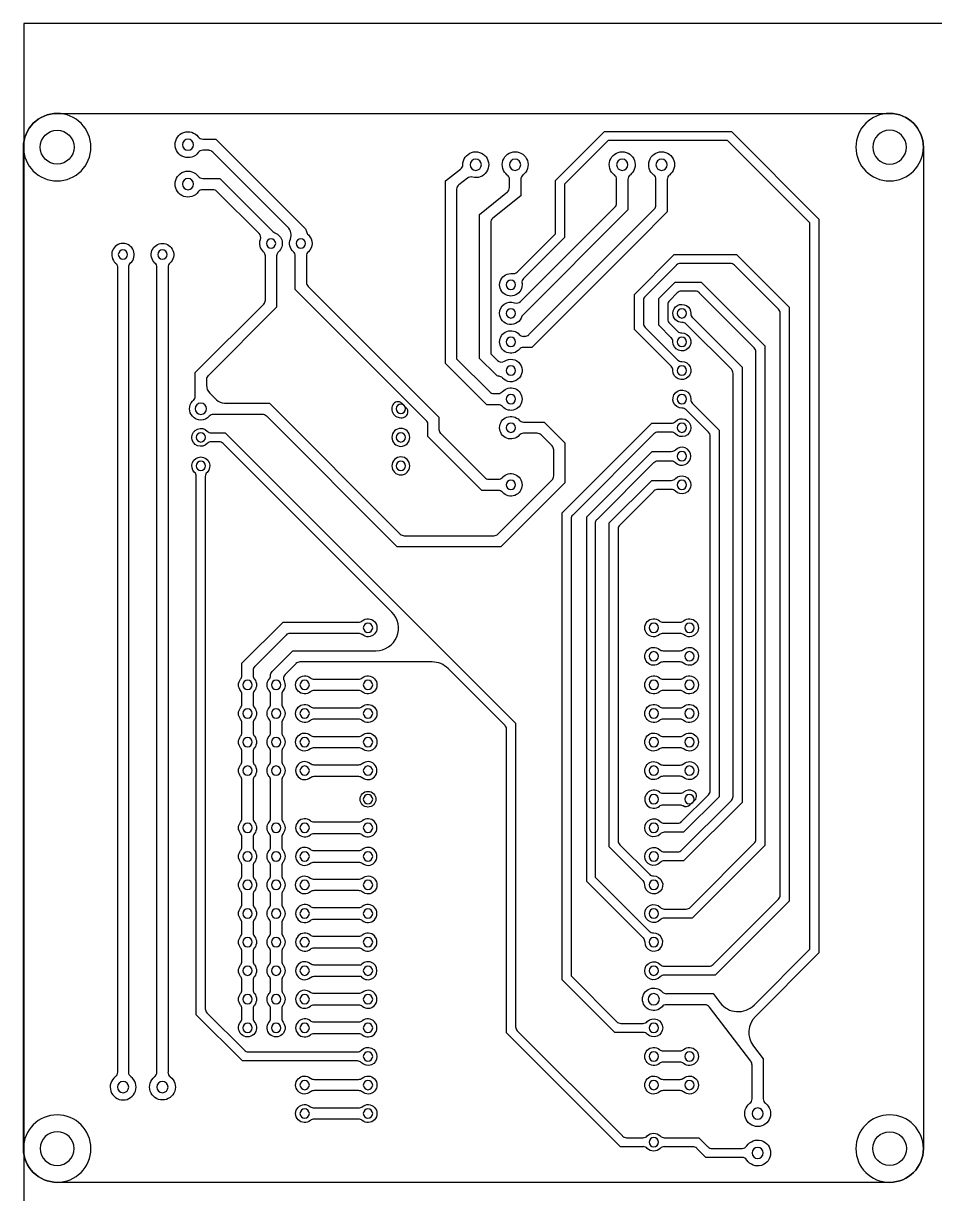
# Model space of a CAD drawing. Extents: x 0 to 200, y 0 to 200.
# Drawn here: x 0 to 81, y 96 to 200 of the extents above; entities that cross this region are included whole.
import ezdxf

# ---------------------------------------------------------------- set-up
doc = ezdxf.new("R2010")
doc.units = 0
doc.layers.add('MOSFET', color=7, linetype='CONTINUOUS')
doc.layers.add('MOSFET$TRACES', color=7, linetype='CONTINUOUS')

msp = doc.modelspace()

# ---------------------------------------------------------------- linework, layer by layer
at = {"layer": 'MOSFET'}
for p, q in [((200, 200), (0, 200)), ((0, 200), (0, 0)), ((2.96, 192), (76.96, 192)), ((-0.04, 100), (-0.04, 189)), ((79.96, 189), (79.96, 100)), ((15.9, 186.22, -1.5), (17.43, 186.22, -1.5)), ((17.43, 186.22, -1.5), (22.13, 181.51, -1.5)), ((16.8, 185.22, -1.5), (15.9, 185.22, -1.5)), ((20.91, 181.32, -1.5), (17.16, 185.07, -1.5)), ((21.47, 175.41, -1.5), (21.47, 179.33, -1.5)), ((22.47, 179.33, -1.5), (22.47, 174.79, -1.5)), ((15.23, 168.96, -1.5), (21.32, 175.05, -1.5)), ((22.47, 174.79, -1.5), (16.37, 168.69, -1.5)), ((15.23, 166.87, -1.5), (15.23, 168.96, -1.5)), ((16.23, 168.34, -1.5), (16.23, 167.85, -1.5)), ((14.98, 166.42, -1.5), (15.06, 166.5, -1.5)), ((16.52, 167.14, -1.5), (17.12, 166.55, -1.5)), ((17.83, 166.25, -1.5), (21.82, 166.25, -1.5)), ((21.82, 166.25, -1.5), (33.46, 154.62, -1.5)), ((21.2, 165.25, -1.5), (16.85, 165.25, -1.5)), ((33.19, 153.47, -1.5), (21.56, 165.11, -1.5)), ((44.41, 164.57, -1.5), (46.25, 164.57, -1.5)), ((46.25, 164.57, -1.5), (48.1, 162.72, -1.5)), ((45.63, 163.57, -1.5), (44.41, 163.57, -1.5)), ((46.95, 162.46, -1.5), (45.98, 163.42, -1.5)), ((48.1, 162.72, -1.5), (48.1, 159.16, -1.5)), ((47.1, 159.78, -1.5), (47.1, 162.1, -1.5)), ((42.14, 154.62, -1.5), (46.95, 159.43, -1.5)), ((48.1, 159.16, -1.5), (42.41, 153.47, -1.5)), ((33.81, 154.47, -1.5), (41.79, 154.47, -1.5)), ((42.41, 153.47, -1.5), (33.19, 153.47, -1.5)), ((76.96, 97), (2.96, 97))]:
    msp.add_line(p, q, dxfattribs=at)
at = {"layer": 'MOSFET', "extrusion": (0, 0, -1)}
for centre in [(-2.96, 189), (-76.96, 189), (-2.96, 100), (-76.96, 100)]:
    msp.add_circle(centre, 3, dxfattribs=at)
for centre, radius, start, end in [((-2.96, 189), 3, 0, 90), ((-76.96, 189), 3, 90, 180), ((-14.59, 185.72, 1.5), 1.15, 217.3052, 142.6948), ((-21.97, 180.45, 1.5), 1, 110.2891, 228.2429), ((-21.97, 180.45, 1.5), 1, 311.7571, 19.943), ((-15.73, 165.75, 1.5), 1, 318.1897, 41.8103), ((-15.73, 165.75, 1.5), 1, 221.8103, 318.1897), ((-43.29, 164.07, 1.5), 1, 221.8103, 138.1897), ((-2.96, 100), 3, 270, 360), ((-76.96, 100), 3, 180, 270)]:
    msp.add_arc(centre, radius, start, end, dxfattribs=at)
at = {"layer": 'MOSFET'}
for centre, radius, start, end in [((15.9, 186.72, -1.5), 0.5, 217.3052, 270), ((15.9, 184.72, -1.5), 0.5, 90, 142.6948), ((16.8, 184.72, -1.5), 0.5, 45, 90), ((20.56, 180.97, -1.5), 0.5, 340.057, 45), ((22.49, 181.86, -1.5), 0.5, 225, 249.7109), ((20.97, 179.33, -1.5), 0.5, 0, 48.2429), ((22.97, 179.33, -1.5), 0.5, 131.7571, 180), ((21, 175.39, -1.5), 0.469, 313.4209, 1.5791), ((16.71, 168.35, -1.5), 0.484, 134.197, 180.803), ((17.23, 167.85, -1.5), 1, 180, 225), ((14.73, 166.87, -1.5), 0.5, 311.8103, 0), ((17.83, 167.25, -1.5), 1, 225, 270), ((16.85, 164.75, -1.5), 0.5, 90, 138.1897), ((21.2, 164.75, -1.5), 0.5, 45, 90), ((44.41, 165.07, -1.5), 0.5, 221.8103, 270), ((44.41, 163.07, -1.5), 0.5, 90, 138.1897), ((45.63, 163.07, -1.5), 0.5, 45, 90), ((46.6, 162.1, -1.5), 0.5, 360, 45), ((46.6, 159.78, -1.5), 0.5, 315, 360), ((33.81, 154.97, -1.5), 0.5, 225, 270), ((41.79, 154.97, -1.5), 0.5, 270, 315)]:
    msp.add_arc(centre, radius, start, end, dxfattribs=at)
at = {"layer": 'MOSFET$TRACES'}
for p, q in [((47.25, 186.04, -1.5), (51.6, 190.39, -1.5)), ((51.6, 190.39, -1.5), (62.89, 190.39, -1.5)), ((62.89, 190.39, -1.5), (70.68, 182.6, -1.5)), ((15.9, 189.72, -1.5), (17.06, 189.72, -1.5)), ((17.06, 189.72, -1.5), (24.98, 181.8, -1.5)), ((51.93, 189.59, -1.5), (48.05, 185.71, -1.5)), ((62.56, 189.59, -1.5), (51.93, 189.59, -1.5)), ((69.88, 182.27, -1.5), (62.56, 189.59, -1.5)), ((16.44, 188.72, -1.5), (15.9, 188.72, -1.5)), ((23.47, 181.9, -1.5), (16.79, 188.57, -1.5)), ((37.47, 186.01, -1.5), (38.82, 187.04, -1.5)), ((39.43, 186.24, -1.5), (38.67, 185.66, -1.5)), ((37.47, 182.59, -1.5), (37.47, 186.01, -1.5)), ((38.47, 185.26, -1.5), (38.47, 182.59, -1.5)), ((43.17, 185.4, -1.5), (43.17, 186.13, -1.5)), ((44.17, 186.13, -1.5), (44.17, 184.69, -1.5)), ((47.25, 181.3, -1.5), (47.25, 186.04, -1.5)), ((48.05, 185.71, -1.5), (48.05, 180.97, -1.5)), ((52.69, 184.04, -1.5), (52.69, 186.13, -1.5)), ((53.69, 186.13, -1.5), (53.69, 183.42, -1.5)), ((56.19, 183.86, -1.5), (56.19, 186.13, -1.5)), ((57.19, 186.13, -1.5), (57.19, 183.24, -1.5)), ((40.5, 183.01, -1.5), (42.98, 185.02, -1.5)), ((44.17, 184.69, -1.5), (41.69, 182.68, -1.5)), ((44.15, 175.29, -1.5), (52.55, 183.69, -1.5)), ((53.69, 183.42, -1.5), (44.26, 173.98, -1.5)), ((53.9, 181.36, -1.5), (56.05, 183.51, -1.5)), ((57.19, 183.24, -1.5), (54.61, 180.65, -1.5)), ((37.47, 169.78, -1.5), (37.47, 182.59, -1.5)), ((38.47, 182.59, -1.5), (38.47, 170.2, -1.5)), ((40.5, 170.23, -1.5), (40.5, 183.01, -1.5)), ((41.5, 182.29, -1.5), (41.5, 170.64, -1.5)), ((69.88, 117.73, -1.5), (69.88, 182.27, -1.5)), ((70.68, 182.6, -1.5), (70.68, 117.4, -1.5)), ((43.85, 177.9, -1.5), (47.25, 181.3, -1.5)), ((48.05, 180.97, -1.5), (44.42, 177.34, -1.5)), ((44.88, 172.34, -1.5), (53.9, 181.36, -1.5)), ((54.61, 180.65, -1.5), (45.15, 171.19, -1.5)), ((24.12, 176.36, -1.5), (24.12, 179.34, -1.5)), ((25.12, 179.34, -1.5), (25.12, 176.98, -1.5)), ((54.28, 175.92, -1.5), (57.81, 179.46, -1.5)), ((57.81, 179.46, -1.5), (63.35, 179.46, -1.5)), ((63.35, 179.46, -1.5), (68.03, 174.78, -1.5)), ((8.32, 178.33, -1.5), (8.32, 106.79, -1.5)), ((9.32, 106.79, -1.5), (9.32, 178.34, -1.5)), ((11.82, 112, -1.5), (11.82, 178.33, -1.5)), ((12.82, 178.33, -1.5), (12.82, 112, -1.5)), ((58, 178.51, -1.5), (55.22, 175.73, -1.5)), ((62.81, 178.66, -1.5), (58.35, 178.66, -1.5)), ((67.08, 174.59, -1.5), (63.17, 178.51, -1.5)), ((56.44, 175.54, -1.5), (57.89, 177, -1.5)), ((57.89, 177, -1.5), (60.22, 177, -1.5)), ((60.22, 177, -1.5), (65.87, 171.35, -1.5)), ((35.75, 164.72, -1.5), (24.12, 176.36, -1.5)), ((25.26, 176.62, -1.5), (36.9, 164.99, -1.5)), ((54.28, 172.79, -1.5), (54.28, 175.92, -1.5)), ((58.08, 176.05, -1.5), (57.38, 175.35, -1.5)), ((59.69, 176.2, -1.5), (58.43, 176.2, -1.5)), ((64.93, 171.16, -1.5), (60.04, 176.05, -1.5)), ((55.08, 175.38, -1.5), (55.08, 173.33, -1.5)), ((56.44, 173.18, -1.5), (56.44, 175.54, -1.5)), ((57.24, 175, -1.5), (57.24, 173.71, -1.5)), ((68.03, 174.78, -1.5), (68.03, 121.99, -1.5)), ((59.43, 173.85, -1.5), (63.84, 169.44, -1.5)), ((67.23, 122.53, -1.5), (67.23, 174.24, -1.5)), ((57.54, 169.53, -1.5), (54.28, 172.79, -1.5)), ((55.22, 172.98, -1.5), (58.11, 170.1, -1.5)), ((57.54, 172.07, -1.5), (56.44, 173.18, -1.5)), ((57.38, 173.36, -1.5), (58.11, 172.64, -1.5)), ((62.89, 169.26, -1.5), (58.87, 173.28, -1.5)), ((44.41, 172.19, -1.5), (44.52, 172.19, -1.5)), ((41.5, 170.64, -1.5), (42.1, 170.04, -1.5)), ((45.15, 171.19, -1.5), (44.41, 171.19, -1.5)), ((65.07, 127.49, -1.5), (65.07, 170.81, -1.5)), ((65.87, 171.35, -1.5), (65.87, 126.95, -1.5)), ((41.14, 166.11, -1.5), (37.47, 169.78, -1.5)), ((38.47, 170.2, -1.5), (41.41, 167.26, -1.5)), ((41.94, 168.79, -1.5), (40.5, 170.23, -1.5)), ((63.04, 131.3, -1.5), (63.04, 168.9, -1.5)), ((63.84, 169.44, -1.5), (63.84, 130.76, -1.5)), ((41.76, 167.11, -1.5), (42.17, 167.11, -1.5)), ((33.99, 165.84, -1.5), (33.59, 166.24, -1.5)), ((42.17, 166.11, -1.5), (41.14, 166.11, -1.5)), ((60.86, 163.67, -1.5), (58.87, 165.66, -1.5)), ((59.43, 166.23, -1.5), (61.81, 163.85, -1.5)), ((35.9, 163.29, -1.5), (35.9, 164.37, -1.5)), ((36.9, 164.99, -1.5), (36.9, 163.91, -1.5)), ((47.84, 156.49, -1.5), (55.82, 164.47, -1.5)), ((55.82, 164.47, -1.5), (57.55, 164.47, -1.5)), ((16.67, 163.61, -1.5), (17.89, 163.61, -1.5)), ((17.89, 163.61, -1.5), (43.71, 137.8, -1.5)), ((40.7, 158.49, -1.5), (35.9, 163.29, -1.5)), ((37.05, 163.56, -1.5), (40.97, 159.64, -1.5)), ((56.01, 163.52, -1.5), (48.79, 156.3, -1.5)), ((57.55, 163.67, -1.5), (56.36, 163.67, -1.5)), ((61.01, 131.8, -1.5), (61.01, 163.32, -1.5)), ((61.81, 163.85, -1.5), (61.81, 131.27, -1.5)), ((17.36, 162.81, -1.5), (16.67, 162.81, -1.5)), ((32.71, 147.66, -1.5), (17.71, 162.67, -1.5)), ((55.82, 161.93, -1.5), (50, 156.11, -1.5)), ((57.55, 161.93, -1.5), (55.82, 161.93, -1.5)), ((50.95, 155.92, -1.5), (56.01, 160.98, -1.5)), ((56.36, 161.13, -1.5), (57.55, 161.13, -1.5)), ((15.33, 111.88, -1.5), (15.33, 159.74, -1.5)), ((16.13, 159.74, -1.5), (16.13, 112.42, -1.5)), ((41.32, 159.49, -1.5), (42.17, 159.49, -1.5)), ((52.03, 155.6, -1.5), (55.82, 159.39, -1.5)), ((55.82, 159.39, -1.5), (57.55, 159.39, -1.5)), ((42.17, 158.49, -1.5), (40.7, 158.49, -1.5)), ((56.01, 158.44, -1.5), (52.98, 155.41, -1.5)), ((57.55, 158.59, -1.5), (56.36, 158.59, -1.5)), ((47.84, 115.01, -1.5), (47.84, 156.49, -1.5)), ((50, 156.11, -1.5), (50, 123.77, -1.5)), ((48.64, 155.95, -1.5), (48.64, 115.34, -1.5)), ((50.8, 124.1, -1.5), (50.8, 155.57, -1.5)), ((52.03, 126.82, -1.5), (52.03, 155.6, -1.5)), ((52.83, 155.06, -1.5), (52.83, 127.36, -1.5)), ((19.38, 143.13, -1.5), (23.04, 146.79, -1.5)), ((23.04, 146.79, -1.5), (29.76, 146.79, -1.5)), ((56.82, 146.79, -1.5), (58.33, 146.79, -1.5)), ((23.31, 145.64, -1.5), (20.52, 142.86, -1.5)), ((29.76, 145.79, -1.5), (23.66, 145.79, -1.5)), ((58.33, 145.79, -1.5), (56.82, 145.79, -1.5)), ((22.06, 142.39, -1.5), (23.92, 144.25, -1.5)), ((23.92, 144.25, -1.5), (31.3, 144.25, -1.5)), ((56.82, 144.25, -1.5), (58.33, 144.25, -1.5)), ((19.38, 142.04, -1.5), (19.38, 143.13, -1.5)), ((20.38, 142.51, -1.5), (20.38, 142.04, -1.5)), ((24.19, 143.1, -1.5), (23.23, 142.14, -1.5)), ((36.3, 143.25, -1.5), (24.54, 143.25, -1.5)), ((42.76, 137.62, -1.5), (37.71, 142.66, -1.5)), ((58.33, 143.25, -1.5), (56.82, 143.25, -1.5)), ((25.79, 141.71, -1.5), (29.76, 141.71, -1.5)), ((56.82, 141.71, -1.5), (58.33, 141.71, -1.5)), ((29.76, 140.71, -1.5), (25.79, 140.71, -1.5)), ((58.33, 140.71, -1.5), (56.82, 140.71, -1.5)), ((19.38, 139.5, -1.5), (19.38, 140.38, -1.5)), ((20.38, 140.38, -1.5), (20.38, 139.5, -1.5)), ((21.92, 139.5, -1.5), (21.92, 140.38, -1.5)), ((22.92, 140.38, -1.5), (22.92, 139.5, -1.5)), ((25.79, 139.17, -1.5), (29.76, 139.17, -1.5)), ((56.82, 139.17, -1.5), (58.33, 139.17, -1.5)), ((19.38, 136.96, -1.5), (19.38, 137.84, -1.5)), ((20.38, 137.84, -1.5), (20.38, 136.96, -1.5)), ((21.92, 136.96, -1.5), (21.92, 137.84, -1.5)), ((22.92, 137.84, -1.5), (22.92, 136.96, -1.5)), ((29.76, 138.17, -1.5), (25.79, 138.17, -1.5)), ((43.71, 137.8, -1.5), (43.71, 110.83, -1.5)), ((58.33, 138.17, -1.5), (56.82, 138.17, -1.5)), ((25.79, 136.63, -1.5), (29.76, 136.63, -1.5)), ((42.9, 110.29, -1.5), (42.9, 137.26, -1.5)), ((56.82, 136.63, -1.5), (58.33, 136.63, -1.5)), ((19.38, 134.42, -1.5), (19.38, 135.3, -1.5)), ((20.38, 135.3, -1.5), (20.38, 134.42, -1.5)), ((21.92, 134.42, -1.5), (21.92, 135.3, -1.5)), ((22.92, 135.3, -1.5), (22.92, 134.42, -1.5)), ((29.76, 135.63, -1.5), (25.79, 135.63, -1.5)), ((58.33, 135.63, -1.5), (56.82, 135.63, -1.5)), ((29.76, 134.09, -1.5), (25.79, 134.09, -1.5)), ((56.82, 134.09, -1.5), (58.33, 134.09, -1.5)), ((19.38, 129.34, -1.5), (19.38, 132.76, -1.5)), ((20.38, 132.76, -1.5), (20.38, 129.34, -1.5)), ((21.92, 129.34, -1.5), (21.92, 132.76, -1.5)), ((22.92, 132.76, -1.5), (22.92, 129.34, -1.5)), ((25.79, 133.09, -1.5), (29.76, 133.09, -1.5)), ((58.33, 133.09, -1.5), (56.82, 133.09, -1.5)), ((58.33, 131.55, -1.5), (56.82, 131.55, -1.5)), ((58.47, 129.06, -1.5), (60.86, 131.45, -1.5)), ((61.81, 131.27, -1.5), (58.65, 128.11, -1.5)), ((56.82, 130.55, -1.5), (58.33, 130.55, -1.5)), ((58.47, 126.52, -1.5), (62.89, 130.94, -1.5)), ((63.84, 130.76, -1.5), (58.65, 125.57, -1.5)), ((59.21, 130.54, -1.5), (59.64, 130.97, -1.5)), ((29.76, 129.01, -1.5), (25.79, 129.01, -1.5)), ((25.79, 128.01, -1.5), (29.76, 128.01, -1.5)), ((56.93, 128.91, -1.5), (58.11, 128.91, -1.5)), ((58.65, 128.11, -1.5), (56.93, 128.11, -1.5)), ((19.38, 126.8, -1.5), (19.38, 127.68, -1.5)), ((20.38, 127.68, -1.5), (20.38, 126.8, -1.5)), ((21.92, 126.8, -1.5), (21.92, 127.68, -1.5)), ((22.92, 127.68, -1.5), (22.92, 126.8, -1.5)), ((52.98, 127.01, -1.5), (55.61, 124.38, -1.5)), ((59.23, 121.44, -1.5), (64.93, 127.13, -1.5)), ((65.87, 126.95, -1.5), (59.41, 120.49, -1.5)), ((29.76, 126.47, -1.5), (25.79, 126.47, -1.5)), ((55.04, 123.81, -1.5), (52.03, 126.82, -1.5)), ((56.93, 126.37, -1.5), (58.11, 126.37, -1.5)), ((19.38, 124.26, -1.5), (19.38, 125.14, -1.5)), ((20.38, 125.14, -1.5), (20.38, 124.26, -1.5)), ((21.92, 124.26, -1.5), (21.92, 125.14, -1.5)), ((22.92, 125.14, -1.5), (22.92, 124.26, -1.5)), ((25.79, 125.47, -1.5), (29.76, 125.47, -1.5)), ((58.65, 125.57, -1.5), (56.93, 125.57, -1.5)), ((25.79, 123.93, -1.5), (29.76, 123.93, -1.5)), ((50, 123.77, -1.5), (55.04, 118.73, -1.5)), ((55.61, 119.3, -1.5), (50.8, 124.1, -1.5)), ((29.76, 122.93, -1.5), (25.79, 122.93, -1.5)), ((19.38, 121.72, -1.5), (19.38, 122.6, -1.5)), ((20.38, 122.6, -1.5), (20.38, 121.72, -1.5)), ((21.92, 121.72, -1.5), (21.92, 122.6, -1.5)), ((22.92, 122.6, -1.5), (22.92, 121.72, -1.5)), ((61.26, 116.36, -1.5), (67.08, 122.18, -1.5)), ((68.03, 121.99, -1.5), (61.45, 115.41, -1.5)), ((29.76, 121.39, -1.5), (25.79, 121.39, -1.5)), ((56.93, 121.29, -1.5), (58.88, 121.29, -1.5)), ((19.38, 119.18, -1.5), (19.38, 120.06, -1.5)), ((20.38, 120.06, -1.5), (20.38, 119.18, -1.5)), ((21.92, 119.18, -1.5), (21.92, 120.06, -1.5)), ((22.92, 120.06, -1.5), (22.92, 119.18, -1.5)), ((25.79, 120.39, -1.5), (29.76, 120.39, -1.5)), ((59.41, 120.49, -1.5), (56.93, 120.49, -1.5)), ((29.76, 118.85, -1.5), (25.79, 118.85, -1.5)), ((25.79, 117.85, -1.5), (29.76, 117.85, -1.5)), ((64.91, 112.76, -1.5), (69.88, 117.73, -1.5)), ((19.38, 116.64, -1.5), (19.38, 117.52, -1.5)), ((20.38, 117.52, -1.5), (20.38, 116.64, -1.5)), ((21.92, 116.64, -1.5), (21.92, 117.52, -1.5)), ((22.92, 117.52, -1.5), (22.92, 116.64, -1.5)), ((70.68, 117.4, -1.5), (65.03, 111.75, -1.5)), ((29.96, 116.31, -1.5), (25.79, 116.31, -1.5)), ((56.93, 116.21, -1.5), (60.91, 116.21, -1.5)), ((19.38, 114.1, -1.5), (19.38, 114.98, -1.5)), ((20.38, 114.98, -1.5), (20.38, 114.1, -1.5)), ((21.92, 114.1, -1.5), (21.92, 114.98, -1.5)), ((22.92, 114.98, -1.5), (22.92, 114.1, -1.5)), ((25.79, 115.31, -1.5), (29.96, 115.31, -1.5)), ((52.52, 110.33, -1.5), (47.84, 115.01, -1.5)), ((48.64, 115.34, -1.5), (52.7, 111.28, -1.5)), ((61.45, 115.41, -1.5), (56.93, 115.41, -1.5)), ((29.76, 113.77, -1.5), (25.79, 113.77, -1.5)), ((57.11, 113.77, -1.5), (61.28, 113.77, -1.5)), ((61.28, 113.77, -1.5), (61.91, 112.96, -1.5)), ((19.38, 111.56, -1.5), (19.38, 112.44, -1.5)), ((20.38, 112.44, -1.5), (20.38, 111.56, -1.5)), ((21.92, 111.56, -1.5), (21.92, 112.44, -1.5)), ((22.92, 112.44, -1.5), (22.92, 111.56, -1.5)), ((25.79, 112.77, -1.5), (29.76, 112.77, -1.5)), ((60.54, 112.77, -1.5), (57.11, 112.77, -1.5)), ((64.62, 107.77, -1.5), (60.94, 112.57, -1.5)), ((11.82, 106.79, -1.5), (11.82, 112, -1.5)), ((12.82, 112, -1.5), (12.82, 106.79, -1.5)), ((19.42, 107.79, -1.5), (15.33, 111.88, -1.5)), ((16.27, 112.07, -1.5), (19.61, 108.74, -1.5)), ((29.76, 111.23, -1.5), (25.79, 111.23, -1.5)), ((53.03, 100.17, -1.5), (42.9, 110.29, -1.5)), ((43.85, 110.48, -1.5), (53.21, 101.12, -1.5)), ((55.05, 110.33, -1.5), (52.52, 110.33, -1.5)), ((53.06, 111.13, -1.5), (55.05, 111.13, -1.5)), ((25.79, 110.23, -1.5), (29.76, 110.23, -1.5)), ((19.96, 108.59, -1.5), (29.65, 108.59, -1.5)), ((56.82, 108.69, -1.5), (58.33, 108.69, -1.5)), ((64.85, 109.11, -1.5), (65.73, 107.98, -1.5)), ((29.65, 107.79, -1.5), (19.42, 107.79, -1.5)), ((58.33, 107.69, -1.5), (56.82, 107.69, -1.5)), ((64.73, 104.42, -1.5), (64.73, 107.47, -1.5)), ((65.73, 107.98, -1.5), (65.73, 104.42, -1.5)), ((25.79, 106.15, -1.5), (29.76, 106.15, -1.5)), ((56.82, 106.15, -1.5), (58.33, 106.15, -1.5)), ((29.76, 105.15, -1.5), (25.79, 105.15, -1.5)), ((58.33, 105.15, -1.5), (56.82, 105.15, -1.5)), ((25.79, 103.61, -1.5), (29.76, 103.61, -1.5)), ((29.76, 102.61, -1.5), (25.79, 102.61, -1.5)), ((53.57, 100.97, -1.5), (55.05, 100.97, -1.5)), ((56.93, 100.97, -1.5), (60, 100.97, -1.5)), ((60, 100.97, -1.5), (60.81, 100.16, -1.5)), ((55.05, 100.17, -1.5), (53.03, 100.17, -1.5)), ((59.46, 100.17, -1.5), (56.93, 100.17, -1.5)), ((60.63, 99.21, -1.5), (59.81, 100.02, -1.5)), ((61.17, 100.01, -1.5), (63.84, 100.01, -1.5)), ((63.84, 99.21, -1.5), (60.63, 99.21, -1.5))]:
    msp.add_line(p, q, dxfattribs=at)
for centre, radius in [((2.96, 189), 1.5), ((30.59, 131.05, -1.5), 0.7), ((76.96, 100), 1.5)]:
    msp.add_circle(centre, radius, dxfattribs=at)
at = {"layer": 'MOSFET$TRACES', "extrusion": (0, 0, -1)}
for centre, radius in [((-76.96, 189), 1.5), ((-14.59, 189.22, 1.5), 0.5), ((-40.17, 187.44, 1.5), 0.5), ((-43.67, 187.44, 1.5), 0.5), ((-53.19, 187.44, 1.5), 0.5), ((-56.69, 187.44, 1.5), 0.5), ((-14.59, 185.72, 1.5), 0.5), ((-21.97, 180.45, 1.5), 0.415), ((-24.62, 180.45, 1.5), 0.415), ((-8.81, 179.45, 1.5), 0.415), ((-12.32, 179.45, 1.5), 0.415), ((-43.29, 176.77, 1.5), 0.415), ((-43.29, 174.23, 1.5), 0.415), ((-58.49, 174.23, 1.5), 0.415), ((-43.29, 171.69, 1.5), 0.415), ((-58.49, 171.69, 1.5), 0.415), ((-43.29, 169.15, 1.5), 0.415), ((-58.49, 169.15, 1.5), 0.415), ((-43.29, 166.61, 1.5), 0.415), ((-58.49, 166.61, 1.5), 0.415), ((-15.73, 165.75, 1.5), 0.5), ((-33.51, 165.75, 1.5), 0.415), ((-43.29, 164.07, 1.5), 0.415), ((-58.49, 164.07, 1.5), 0.415), ((-15.73, 163.21, 1.5), 0.415), ((-33.51, 163.21, 1.5), 0.8), ((-33.51, 163.21, 1.5), 0.415), ((-33.51, 160.67, 1.5), 0.8), ((-58.49, 161.53, 1.5), 0.415), ((-15.73, 160.67, 1.5), 0.415), ((-33.51, 160.67, 1.5), 0.415), ((-43.29, 158.99, 1.5), 0.415), ((-58.49, 158.99, 1.5), 0.415), ((-30.59, 146.29, 1.5), 0.415), ((-55.99, 146.29, 1.5), 0.415), ((-59.16, 146.29, 1.5), 0.415), ((-55.99, 143.75, 1.5), 0.415), ((-59.16, 143.75, 1.5), 0.415), ((-19.88, 141.21, 1.5), 0.415), ((-22.42, 141.21, 1.5), 0.415), ((-24.96, 141.21, 1.5), 0.415), ((-30.59, 141.21, 1.5), 0.415), ((-55.99, 141.21, 1.5), 0.415), ((-59.16, 141.21, 1.5), 0.415), ((-19.88, 138.67, 1.5), 0.415), ((-22.42, 138.67, 1.5), 0.415), ((-24.96, 138.67, 1.5), 0.415), ((-30.59, 138.67, 1.5), 0.415), ((-55.99, 138.67, 1.5), 0.415), ((-59.16, 138.67, 1.5), 0.415), ((-19.88, 136.13, 1.5), 0.415), ((-22.42, 136.13, 1.5), 0.415), ((-24.96, 136.13, 1.5), 0.415), ((-30.59, 136.13, 1.5), 0.415), ((-55.99, 136.13, 1.5), 0.415), ((-59.16, 136.13, 1.5), 0.415), ((-19.88, 133.59, 1.5), 0.415), ((-22.42, 133.59, 1.5), 0.415), ((-24.96, 133.59, 1.5), 0.415), ((-30.59, 133.59, 1.5), 0.415), ((-55.99, 133.59, 1.5), 0.415), ((-59.16, 133.59, 1.5), 0.415), ((-30.59, 131.05, 1.5), 0.415), ((-30.59, 131.05, 1.5), 0.415), ((-55.99, 131.05, 1.5), 0.415), ((-59.16, 131.05, 1.5), 0.415), ((-19.88, 128.51, 1.5), 0.415), ((-22.42, 128.51, 1.5), 0.415), ((-24.96, 128.51, 1.5), 0.415), ((-30.59, 128.51, 1.5), 0.415), ((-55.99, 128.51, 1.5), 0.415), ((-19.88, 125.97, 1.5), 0.415), ((-22.42, 125.97, 1.5), 0.415), ((-24.96, 125.97, 1.5), 0.415), ((-30.59, 125.97, 1.5), 0.415), ((-55.99, 125.97, 1.5), 0.415), ((-19.88, 123.43, 1.5), 0.415), ((-22.42, 123.43, 1.5), 0.415), ((-24.96, 123.43, 1.5), 0.415), ((-30.59, 123.43, 1.5), 0.415), ((-55.99, 123.43, 1.5), 0.415), ((-19.88, 120.89, 1.5), 0.415), ((-22.42, 120.89, 1.5), 0.415), ((-24.96, 120.89, 1.5), 0.415), ((-30.59, 120.89, 1.5), 0.415), ((-55.99, 120.89, 1.5), 0.415), ((-19.88, 118.35, 1.5), 0.415), ((-22.42, 118.35, 1.5), 0.415), ((-24.96, 118.35, 1.5), 0.415), ((-30.59, 118.35, 1.5), 0.415), ((-55.99, 118.35, 1.5), 0.415), ((-19.88, 115.81, 1.5), 0.415), ((-22.42, 115.81, 1.5), 0.415), ((-24.96, 115.81, 1.5), 0.415), ((-30.59, 115.81, 1.5), 0.415), ((-55.99, 115.81, 1.5), 0.415), ((-19.88, 113.27, 1.5), 0.415), ((-22.42, 113.27, 1.5), 0.415), ((-24.96, 113.27, 1.5), 0.415), ((-30.59, 113.27, 1.5), 0.415), ((-55.99, 113.27, 1.5), 0.5), ((-19.88, 110.73, 1.5), 0.415), ((-22.42, 110.73, 1.5), 0.415), ((-24.96, 110.73, 1.5), 0.415), ((-30.59, 110.73, 1.5), 0.415), ((-55.99, 110.73, 1.5), 0.415), ((-30.59, 108.19, 1.5), 0.415), ((-55.99, 108.19, 1.5), 0.415), ((-59.16, 108.19, 1.5), 0.415), ((-8.82, 105.47, 1.5), 0.5), ((-12.32, 105.47, 1.5), 0.5), ((-24.96, 105.65, 1.5), 0.415), ((-30.59, 105.65, 1.5), 0.415), ((-55.99, 105.65, 1.5), 0.415), ((-59.16, 105.65, 1.5), 0.415), ((-24.96, 103.11, 1.5), 0.415), ((-30.59, 103.11, 1.5), 0.415), ((-65.23, 103.11, 1.5), 0.5), ((-2.96, 100), 1.5), ((-55.99, 100.57, 1.5), 0.415), ((-65.23, 99.61, 1.5), 0.5)]:
    msp.add_circle(centre, radius, dxfattribs=at)
for centre, radius, start, end in [((-14.59, 189.22, 1.5), 1.15, 217.3052, 142.6948), ((-40.17, 187.44, 1.5), 1.15, 359.9308, 285.3204), ((-43.67, 187.44, 1.5), 1.15, 307.3052, 232.6948), ((-53.19, 187.44, 1.5), 1.15, 307.3052, 232.6948), ((-56.69, 187.44, 1.5), 1.15, 307.3052, 232.6948), ((-24.64, 181.45, 1.5), 0.483, 134.2999, 173.4613), ((-24.62, 180.45, 1.5), 1, 131.8103, 180), ((-12.32, 179.45, 1.5), 1, 311.7571, 228.2429), ((-24.62, 180.45, 1.5), 1, 311.8103, 21.6438), ((-24.62, 180.45, 1.5), 1, 180.0469, 228.163), ((-7.82, 178.33, 1.5), 0.5, 131.5787, 180), ((-9.82, 178.34, 1.5), 0.5, 0, 48.064), ((-43.29, 176.77, 1.5), 1, 171.8699, 98.1301), ((-43.28, 174.24, 1.5), 0.993, 359.4407, 110.2698), ((-58.49, 174.23, 1.5), 0.8, 0, 181.1869), ((-43.29, 174.23, 1.5), 1, 194.2281, 0), ((-58.49, 174.23, 1.5), 0.8, 268.8115, 0.0025), ((-43.29, 171.69, 1.5), 1, 360, 138.1897), ((-43.29, 171.69, 1.5), 1, 221.8103, 0), ((-58.49, 171.69, 1.5), 0.8, 88.8131, 0), ((-58.49, 171.69, 1.5), 0.8, 0, 1.1869), ((-43.29, 169.15, 1.5), 1, 56.26, 318.1897), ((-58.49, 169.15, 1.5), 0.8, 88.8131, 1.1869), ((-42.3, 169.14, 1.5), 0.5, 277.2388, 315), ((-43.29, 166.61, 1.5), 1, 41.8103, 318.1897), ((-58.49, 166.61, 1.5), 0.8, 268.8131, 181.1869), ((-58.49, 164.07, 1.5), 0.8, 43.8131, 316.1869), ((-15.73, 163.21, 1.5), 0.8, 223.8131, 136.1869), ((-15.73, 160.67, 1.5), 0.8, 313.8131, 226.1869), ((-57.55, 162.43, 1.5), 0.5, 223.8131, 270), ((-56.36, 160.63, 1.5), 0.5, 45, 90), ((-57.55, 160.63, 1.5), 0.5, 90, 136.1869), ((-43.29, 158.99, 1.5), 1, 41.9, 318.2793), ((-58.49, 158.99, 1.5), 0.8, 43.8131, 316.1869), ((-51.3, 155.57, 1.5), 0.5, 0, 45), ((-30.59, 146.29, 1.5), 0.8, 50.2849, 309.7151), ((-55.99, 146.29, 1.5), 0.8, 230.2849, 129.7151), ((-59.16, 146.29, 1.5), 0.8, 50.2849, 309.7151), ((-55.99, 143.75, 1.5), 0.8, 230.2849, 129.7151), ((-59.16, 143.75, 1.5), 0.8, 50.2849, 309.7151), ((-19.88, 141.21, 1.5), 0.8, 320.2849, 39.7151), ((-19.88, 141.21, 1.5), 0.8, 140.2849, 219.7151), ((-22.42, 141.21, 1.5), 0.8, 320.2849, 39.6953), ((-22.42, 142.04, 1.5), 0.501, 0.0794, 45), ((-22.42, 141.21, 1.5), 0.8, 153.5255, 219.7151), ((-24.96, 141.21, 1.5), 0.8, 230.2849, 129.7151), ((-30.59, 141.21, 1.5), 0.8, 50.2849, 309.7151), ((-55.99, 141.21, 1.5), 0.8, 230.2849, 129.7151), ((-59.16, 141.21, 1.5), 0.8, 50.2849, 309.7151), ((-24.96, 138.67, 1.5), 0.8, 230.2849, 129.7151), ((-30.59, 138.67, 1.5), 0.8, 50.2849, 309.7151), ((-55.99, 138.67, 1.5), 0.8, 230.2849, 129.7151), ((-59.16, 138.67, 1.5), 0.8, 50.2849, 309.7151), ((-19.88, 138.67, 1.5), 0.8, 320.2849, 39.7151), ((-19.88, 138.67, 1.5), 0.8, 140.2849, 219.7151), ((-22.42, 138.67, 1.5), 0.8, 320.2849, 39.7151), ((-22.42, 138.67, 1.5), 0.8, 140.2849, 219.7151), ((-19.88, 136.13, 1.5), 0.8, 320.2849, 39.7151), ((-19.88, 136.13, 1.5), 0.8, 140.2849, 219.7151), ((-22.42, 136.13, 1.5), 0.8, 320.2849, 39.7151), ((-22.42, 136.13, 1.5), 0.8, 140.2849, 219.7151), ((-24.96, 136.13, 1.5), 0.8, 230.2849, 129.7151), ((-30.59, 136.13, 1.5), 0.8, 50.2849, 309.7151), ((-55.99, 136.13, 1.5), 0.8, 230.2849, 129.7151), ((-59.16, 136.13, 1.5), 0.8, 50.2849, 309.7151), ((-25.79, 134.59, 1.5), 0.5, 270, 309.7151), ((-29.76, 134.59, 1.5), 0.5, 230.2849, 270), ((-55.99, 133.59, 1.5), 0.8, 230.2849, 129.7151), ((-59.16, 133.59, 1.5), 0.8, 50.2849, 309.7151), ((-19.88, 133.59, 1.5), 0.8, 320.2849, 39.7151), ((-19.88, 133.59, 1.5), 0.8, 140.2849, 219.7151), ((-22.42, 133.59, 1.5), 0.8, 320.2849, 39.7151), ((-22.42, 133.59, 1.5), 0.8, 140.2849, 219.7151), ((-25.79, 132.59, 1.5), 0.5, 50.2849, 90), ((-29.76, 132.59, 1.5), 0.5, 90, 129.7151), ((-56.82, 132.05, 1.5), 0.5, 270, 309.7151), ((-58.33, 132.05, 1.5), 0.5, 230.2849, 270), ((-56.82, 130.05, 1.5), 0.5, 50.2849, 90), ((-58.33, 130.05, 1.5), 0.5, 90, 122.3063), ((-19.88, 128.51, 1.5), 0.8, 320.2849, 39.7151), ((-19.88, 128.51, 1.5), 0.8, 140.2849, 219.7151), ((-22.42, 128.51, 1.5), 0.8, 320.2849, 39.7151), ((-22.42, 128.51, 1.5), 0.8, 140.2849, 219.7151), ((-25.79, 129.51, 1.5), 0.5, 270, 309.7151), ((-29.76, 129.51, 1.5), 0.5, 230.2849, 270), ((-55.99, 128.51, 1.5), 0.8, 360, 136.1869), ((-25.79, 127.51, 1.5), 0.5, 50.2849, 90), ((-29.76, 127.51, 1.5), 0.5, 90, 129.7151), ((-55.99, 128.51, 1.5), 0.8, 223.8131, 360), ((-19.88, 125.97, 1.5), 0.8, 320.2849, 39.7151), ((-19.88, 125.97, 1.5), 0.8, 140.2849, 219.7151), ((-22.42, 125.97, 1.5), 0.8, 320.2849, 39.7151), ((-22.42, 125.97, 1.5), 0.8, 140.2849, 219.7151), ((-25.79, 126.97, 1.5), 0.5, 270, 309.7151), ((-29.76, 126.97, 1.5), 0.5, 230.2849, 270), ((-55.99, 125.97, 1.5), 0.8, 223.8131, 136.1869), ((-25.79, 124.97, 1.5), 0.5, 50.2849, 90), ((-29.76, 124.97, 1.5), 0.5, 90, 129.7151), ((-19.88, 123.43, 1.5), 0.8, 320.2849, 39.7151), ((-19.88, 123.43, 1.5), 0.8, 140.2849, 219.7151), ((-22.42, 123.43, 1.5), 0.8, 320.2849, 39.7151), ((-22.42, 123.43, 1.5), 0.8, 140.2849, 219.7151), ((-24.96, 123.43, 1.5), 0.8, 230.2849, 129.7151), ((-30.59, 123.43, 1.5), 0.8, 50.2849, 309.7151), ((-55.99, 123.43, 1.5), 0.8, 88.8131, 360), ((-55.99, 123.43, 1.5), 0.8, 0, 1.1869), ((-55.99, 120.89, 1.5), 0.8, 223.8131, 136.1869), ((-19.88, 120.89, 1.5), 0.8, 320.2849, 39.7151), ((-19.88, 120.89, 1.5), 0.8, 140.2849, 219.7151), ((-22.42, 120.89, 1.5), 0.8, 320.2849, 39.7151), ((-22.42, 120.89, 1.5), 0.8, 140.2849, 219.7151), ((-25.79, 121.89, 1.5), 0.5, 270, 309.7151), ((-29.76, 121.89, 1.5), 0.5, 230.2849, 270), ((-25.79, 119.89, 1.5), 0.5, 50.2849, 90), ((-29.76, 119.89, 1.5), 0.5, 90, 129.7151), ((-19.88, 118.35, 1.5), 0.8, 320.2849, 39.7151), ((-19.88, 118.35, 1.5), 0.8, 140.2849, 219.7151), ((-22.42, 118.35, 1.5), 0.8, 320.2849, 39.7151), ((-22.42, 118.35, 1.5), 0.8, 140.2849, 219.7151), ((-25.79, 119.35, 1.5), 0.5, 270, 309.7151), ((-29.76, 119.35, 1.5), 0.5, 230.2849, 270), ((-54.69, 118.38, 1.5), 0.5, 135, 181.1869), ((-55.96, 119.65, 1.5), 0.5, 268.8131, 315), ((-25.79, 117.35, 1.5), 0.5, 50.2849, 90), ((-29.76, 117.35, 1.5), 0.5, 90, 129.7151), ((-55.99, 115.81, 1.5), 0.8, 360, 136.1869), ((-19.88, 115.81, 1.5), 0.8, 320.2849, 39.7151), ((-19.88, 115.81, 1.5), 0.8, 140.2849, 219.7151), ((-22.42, 115.81, 1.5), 0.8, 320.2849, 39.7151), ((-22.42, 115.81, 1.5), 0.8, 140.2849, 219.7151), ((-25.79, 116.81, 1.5), 0.5, 270, 309.7151), ((-55.99, 115.81, 1.5), 0.8, 223.8131, 360), ((-25.79, 114.81, 1.5), 0.5, 50.2849, 90), ((-19.88, 113.27, 1.5), 0.8, 320.2849, 39.7151), ((-19.88, 113.27, 1.5), 0.8, 140.2849, 219.7151), ((-22.42, 113.27, 1.5), 0.8, 320.2849, 39.7151), ((-22.42, 113.27, 1.5), 0.8, 140.2849, 219.7151), ((-25.79, 114.27, 1.5), 0.5, 270, 309.7151), ((-29.76, 114.27, 1.5), 0.5, 230.2849, 270), ((-55.99, 113.27, 1.5), 1, 0, 138.1897), ((-25.79, 112.27, 1.5), 0.5, 50.2849, 90), ((-29.76, 112.27, 1.5), 0.5, 90, 129.7151), ((-55.99, 113.27, 1.5), 1, 221.8103, 360), ((-25.79, 111.73, 1.5), 0.5, 270, 309.7151), ((-29.76, 111.73, 1.5), 0.5, 230.2849, 270), ((-55.99, 110.73, 1.5), 0.8, 43.8131, 316.1869), ((-19.88, 110.73, 1.5), 0.8, 140.2849, 39.7151), ((-22.42, 110.73, 1.5), 0.8, 140.2849, 39.7151), ((-25.79, 109.73, 1.5), 0.5, 50.2849, 90), ((-29.76, 109.73, 1.5), 0.5, 90, 129.7151), ((-30.59, 108.19, 1.5), 0.8, 43.8131, 316.1869), ((-55.99, 108.19, 1.5), 0.8, 230.2849, 129.7151), ((-59.16, 108.19, 1.5), 0.8, 50.2849, 309.7151), ((-7.82, 106.78, 1.5), 0.493, 179.6026, 233.0922), ((-9.82, 106.79, 1.5), 0.5, 307.3052, 0), ((-12.32, 105.47, 1.5), 1.15, 127.3052, 52.6948), ((-24.96, 105.65, 1.5), 0.8, 230.2849, 129.7151), ((-30.59, 105.65, 1.5), 0.8, 50.2849, 309.7151), ((-55.99, 105.65, 1.5), 0.8, 230.2849, 129.7151), ((-59.16, 105.65, 1.5), 0.8, 50.2849, 309.7151), ((-65.23, 103.11, 1.5), 1.15, 127.3052, 52.6948), ((-24.96, 103.11, 1.5), 0.8, 230.2849, 129.7151), ((-30.59, 103.11, 1.5), 0.8, 50.2849, 309.7151), ((-55.99, 100.57, 1.5), 0.8, 43.8131, 136.1869), ((-55.99, 100.57, 1.5), 0.8, 223.8131, 316.1869), ((-65.23, 99.61, 1.5), 1.15, 33.0557, 326.9443)]:
    msp.add_arc(centre, radius, start, end, dxfattribs=at)
at = {"layer": 'MOSFET$TRACES'}
for centre, radius, start, end in [((15.9, 190.22, -1.5), 0.5, 217.3052, 270), ((15.9, 188.22, -1.5), 0.5, 90, 142.6948), ((16.45, 188.23, -1.5), 0.483, 44.1625, 90.8375), ((38.52, 187.44, -1.5), 0.5, 307.3744, 0.0692), ((39.73, 185.85, -1.5), 0.5, 74.6796, 127.3744), ((42.67, 186.13, -1.5), 0.5, 0, 52.6948), ((44.67, 186.13, -1.5), 0.5, 127.3052, 180), ((52.19, 186.13, -1.5), 0.5, 0, 52.6948), ((54.19, 186.13, -1.5), 0.5, 127.3052, 180), ((55.69, 186.13, -1.5), 0.5, 0, 52.6948), ((57.69, 186.13, -1.5), 0.5, 127.3052, 180), ((38.97, 185.26, -1.5), 0.5, 127.3744, 180), ((42.68, 185.4, -1.5), 0.484, 308.0319, 0.9145), ((52.21, 184.04, -1.5), 0.482, 314.1279, 0.8721), ((55.69, 183.86, -1.5), 0.5, 315, 0), ((41.99, 182.3, -1.5), 0.484, 128.0319, 180.9145), ((22.79, 181.2, -1.5), 0.974, 337.3603, 45.9959), ((25.62, 181.57, -1.5), 0.5, 187.2388, 228.1897), ((8.81, 179.45, -1.5), 1, 311.936, 228.4213), ((23.62, 179.34, -1.5), 0.5, 0, 48.1897), ((25.62, 179.34, -1.5), 0.5, 131.8376, 180), ((11.32, 178.33, -1.5), 0.5, 0, 48.2429), ((13.32, 178.33, -1.5), 0.5, 131.7571, 180), ((43.5, 178.25, -1.5), 0.492, 261.4128, 315.4571), ((58.35, 178.16, -1.5), 0.5, 90, 135), ((62.81, 178.16, -1.5), 0.5, 45, 90), ((25.6, 176.97, -1.5), 0.483, 179.1625, 225.8375), ((44.77, 176.98, -1.5), 0.5, 135, 188.1301), ((58.43, 175.7, -1.5), 0.5, 90, 135), ((59.69, 175.7, -1.5), 0.5, 45, 90), ((43.8, 175.63, -1.5), 0.488, 249.3826, 315.9069), ((55.58, 175.38, -1.5), 0.5, 135, 180), ((57.74, 175, -1.5), 0.5, 135, 180), ((57.74, 173.71, -1.5), 0.5, 180, 225), ((59.79, 174.2, -1.5), 0.5, 178.8131, 225), ((66.73, 174.24, -1.5), 0.5, 0, 45), ((55.58, 173.33, -1.5), 0.5, 180, 225), ((58.51, 172.93, -1.5), 0.5, 45, 91.1885), ((44.4, 172.67, -1.5), 0.482, 220.849, 270.9613), ((44.53, 172.67, -1.5), 0.484, 269.197, 315.803), ((57.19, 171.72, -1.5), 0.5, 358.8131, 45), ((58.46, 172.99, -1.5), 0.5, 225, 271.1869), ((44.4, 170.71, -1.5), 0.484, 89.1384, 139.0513), ((64.57, 170.81, -1.5), 0.5, 360, 45), ((42.45, 170.38, -1.5), 0.485, 223.5559, 305.184), ((57.19, 169.18, -1.5), 0.5, 358.8131, 45), ((58.46, 170.45, -1.5), 0.5, 225, 271.1869), ((42.18, 168.17, -1.5), 0.482, 40.9968, 83.5748), ((62.54, 168.9, -1.5), 0.5, 360, 45), ((41.76, 167.61, -1.5), 0.5, 225, 270), ((42.17, 167.61, -1.5), 0.5, 270, 318.1897), ((59.79, 166.58, -1.5), 0.5, 178.8131, 225), ((33.51, 165.75, -1.5), 0.8, 154.4712, 295.5288), ((33.24, 165.88, -1.5), 0.5, 45, 154.4712), ((33.64, 165.48, -1.5), 0.5, 295.5288, 45), ((42.17, 165.61, -1.5), 0.5, 41.8103, 90), ((58.51, 165.31, -1.5), 0.5, 45, 91.1869), ((35.42, 164.37, -1.5), 0.484, 359.1369, 45.803), ((57.55, 164.97, -1.5), 0.5, 270, 316.1869), ((16.66, 164.09, -1.5), 0.482, 222.8889, 270.9241), ((37.38, 163.91, -1.5), 0.483, 179.1012, 225.8386), ((56.36, 163.17, -1.5), 0.5, 90, 135), ((57.55, 163.17, -1.5), 0.5, 43.8131, 90), ((60.51, 163.32, -1.5), 0.5, 0, 45), ((16.66, 162.33, -1.5), 0.484, 89.1752, 137.0117), ((17.36, 162.33, -1.5), 0.484, 44.197, 90.803), ((58.49, 161.53, -1.5), 0.8, 223.8131, 136.1869), ((14.83, 159.74, -1.5), 0.5, 0, 46.1869), ((16.63, 159.74, -1.5), 0.5, 133.8131, 180), ((41.31, 159.98, -1.5), 0.483, 224.1642, 270.7461), ((42.18, 159.97, -1.5), 0.483, 269.0118, 318.9986), ((57.55, 159.89, -1.5), 0.5, 270, 316.1869), ((42.18, 158.01, -1.5), 0.482, 40.7596, 90.8714), ((56.36, 158.09, -1.5), 0.5, 90, 135), ((57.55, 158.09, -1.5), 0.5, 43.8131, 90), ((49.14, 155.95, -1.5), 0.5, 135, 180), ((53.33, 155.06, -1.5), 0.5, 135, 180), ((29.76, 147.29, -1.5), 0.5, 270, 309.7151), ((31.3, 146.25, -1.5), 2, 270, 45), ((56.82, 147.29, -1.5), 0.5, 230.2849, 270), ((58.33, 147.29, -1.5), 0.5, 270, 309.7151), ((23.66, 145.29, -1.5), 0.5, 90, 135), ((29.76, 145.29, -1.5), 0.5, 50.2849, 90), ((56.82, 145.29, -1.5), 0.5, 90, 129.7151), ((58.33, 145.29, -1.5), 0.5, 50.2849, 90), ((56.82, 144.75, -1.5), 0.5, 230.2849, 270), ((58.33, 144.75, -1.5), 0.5, 270, 309.7151), ((20.88, 142.51, -1.5), 0.5, 135, 180), ((24.54, 142.75, -1.5), 0.5, 90, 135), ((36.32, 141.32, -1.5), 1.93, 44.197, 90.803), ((56.82, 142.75, -1.5), 0.5, 90, 129.7151), ((58.33, 142.75, -1.5), 0.5, 50.2849, 90), ((18.88, 142.04, -1.5), 0.5, 320.2849, 360), ((20.88, 142.04, -1.5), 0.5, 180, 219.7151), ((21.42, 142.04, -1.5), 0.5, 320.3047, 359.9727), ((23.58, 141.79, -1.5), 0.5, 135, 206.4745), ((25.79, 142.21, -1.5), 0.5, 230.2849, 270), ((29.76, 142.21, -1.5), 0.5, 270, 309.7151), ((56.82, 142.21, -1.5), 0.5, 230.2849, 270), ((58.33, 142.21, -1.5), 0.5, 270, 309.7151), ((18.88, 140.38, -1.5), 0.5, 360, 39.7151), ((20.88, 140.38, -1.5), 0.5, 140.2849, 180), ((21.42, 140.38, -1.5), 0.5, 360, 39.7151), ((23.42, 140.38, -1.5), 0.5, 140.2849, 180), ((25.79, 140.21, -1.5), 0.5, 90, 129.7151), ((29.76, 140.21, -1.5), 0.5, 50.2849, 90), ((56.82, 140.21, -1.5), 0.5, 90, 129.7151), ((58.33, 140.21, -1.5), 0.5, 50.2849, 90), ((18.88, 139.5, -1.5), 0.5, 320.2849, 360), ((20.88, 139.5, -1.5), 0.5, 180, 219.7151), ((21.42, 139.5, -1.5), 0.5, 320.2849, 0), ((23.42, 139.5, -1.5), 0.5, 180, 219.7151), ((25.79, 139.67, -1.5), 0.5, 230.2849, 270), ((29.76, 139.67, -1.5), 0.5, 270, 309.7151), ((56.82, 139.67, -1.5), 0.5, 230.2849, 270), ((58.33, 139.67, -1.5), 0.5, 270, 309.7151), ((18.88, 137.84, -1.5), 0.5, 0, 39.7151), ((20.88, 137.84, -1.5), 0.5, 140.2849, 180), ((21.42, 137.84, -1.5), 0.5, 0, 39.7151), ((23.42, 137.84, -1.5), 0.5, 140.2849, 180), ((25.79, 137.67, -1.5), 0.5, 90, 129.7151), ((29.76, 137.67, -1.5), 0.5, 50.2849, 90), ((42.4, 137.26, -1.5), 0.5, 0, 45), ((56.82, 137.67, -1.5), 0.5, 90, 129.7151), ((58.33, 137.67, -1.5), 0.5, 50.2849, 90), ((18.88, 136.96, -1.5), 0.5, 320.2849, 0), ((20.88, 136.96, -1.5), 0.5, 180, 219.7151), ((21.42, 136.96, -1.5), 0.5, 320.2849, 0), ((23.42, 136.96, -1.5), 0.5, 180, 219.7151), ((25.79, 137.13, -1.5), 0.5, 230.2849, 270), ((29.76, 137.13, -1.5), 0.5, 270, 309.7151), ((56.82, 137.13, -1.5), 0.5, 230.2849, 270), ((58.33, 137.13, -1.5), 0.5, 270, 309.7151), ((18.88, 135.3, -1.5), 0.5, 0, 39.7151), ((20.88, 135.3, -1.5), 0.5, 140.2849, 180), ((21.42, 135.3, -1.5), 0.5, 360, 39.7151), ((23.42, 135.3, -1.5), 0.5, 140.2849, 180), ((25.79, 135.13, -1.5), 0.5, 90, 129.7151), ((29.76, 135.13, -1.5), 0.5, 50.2849, 90), ((56.82, 135.13, -1.5), 0.5, 90, 129.7151), ((58.33, 135.13, -1.5), 0.5, 50.2849, 90), ((18.88, 134.42, -1.5), 0.5, 320.2849, 360), ((20.88, 134.42, -1.5), 0.5, 180, 219.7151), ((21.42, 134.42, -1.5), 0.5, 320.2849, 360), ((23.42, 134.42, -1.5), 0.5, 180, 219.7151), ((24.96, 133.59, -1.5), 0.8, 50.2849, 309.7151), ((30.59, 133.59, -1.5), 0.8, 230.2849, 129.7151), ((56.82, 134.59, -1.5), 0.5, 230.2849, 270), ((58.33, 134.59, -1.5), 0.5, 270, 309.7151), ((18.88, 132.76, -1.5), 0.5, 0, 39.7151), ((20.88, 132.76, -1.5), 0.5, 140.2849, 180), ((21.42, 132.76, -1.5), 0.5, 360, 39.7151), ((23.42, 132.76, -1.5), 0.5, 140.2849, 180), ((56.82, 132.59, -1.5), 0.5, 90, 129.7151), ((58.33, 132.59, -1.5), 0.5, 50.2849, 90), ((55.99, 131.05, -1.5), 0.8, 50.2849, 309.7151), ((59.16, 131.05, -1.5), 0.8, 64.4712, 129.7151), ((59.29, 131.32, -1.5), 0.5, 315, 64.4712), ((60.51, 131.8, -1.5), 0.5, 315, 0), ((62.54, 131.3, -1.5), 0.5, 315, 360), ((58.86, 130.9, -1.5), 0.5, 237.6937, 315), ((18.88, 129.34, -1.5), 0.5, 320.2849, 360), ((20.88, 129.34, -1.5), 0.5, 180, 219.7151), ((21.42, 129.34, -1.5), 0.5, 320.2849, 0), ((23.42, 129.34, -1.5), 0.5, 180, 219.7151), ((24.96, 128.51, -1.5), 0.8, 50.2849, 309.7151), ((30.59, 128.51, -1.5), 0.8, 230.2849, 129.7151), ((56.93, 129.41, -1.5), 0.5, 223.8131, 270), ((58.11, 129.41, -1.5), 0.5, 270, 315), ((18.88, 127.68, -1.5), 0.5, 360, 39.7151), ((20.88, 127.68, -1.5), 0.5, 140.2849, 180), ((21.42, 127.68, -1.5), 0.5, 0, 39.7151), ((23.42, 127.68, -1.5), 0.5, 140.2849, 180), ((56.93, 127.61, -1.5), 0.5, 90, 136.1869), ((53.33, 127.36, -1.5), 0.5, 180, 225), ((64.57, 127.49, -1.5), 0.5, 315, 0), ((18.88, 126.8, -1.5), 0.5, 320.2849, 0), ((20.88, 126.8, -1.5), 0.5, 180, 219.7151), ((21.42, 126.8, -1.5), 0.5, 320.2849, 0), ((23.42, 126.8, -1.5), 0.5, 180, 219.7151), ((24.96, 125.97, -1.5), 0.8, 50.2849, 309.7151), ((30.59, 125.97, -1.5), 0.8, 230.2849, 129.7151), ((56.93, 126.87, -1.5), 0.5, 223.8131, 270), ((58.11, 126.87, -1.5), 0.5, 270, 315), ((18.88, 125.14, -1.5), 0.5, 0, 39.7151), ((20.88, 125.14, -1.5), 0.5, 140.2849, 180), ((21.42, 125.14, -1.5), 0.5, 360, 39.7151), ((23.42, 125.14, -1.5), 0.5, 140.2849, 180), ((56.93, 125.07, -1.5), 0.5, 90, 136.1869), ((18.88, 124.26, -1.5), 0.5, 320.2849, 360), ((20.88, 124.26, -1.5), 0.5, 180, 219.7151), ((21.42, 124.26, -1.5), 0.5, 320.2849, 360), ((23.42, 124.26, -1.5), 0.5, 180, 219.7151), ((25.79, 124.43, -1.5), 0.5, 230.2849, 270), ((29.76, 124.43, -1.5), 0.5, 270, 309.7151), ((54.69, 123.46, -1.5), 0.5, 358.8131, 45), ((55.96, 124.73, -1.5), 0.5, 225, 271.1869), ((18.88, 122.6, -1.5), 0.5, 360, 39.7151), ((20.88, 122.6, -1.5), 0.5, 140.2849, 180), ((21.42, 122.6, -1.5), 0.5, 360, 39.7151), ((23.42, 122.6, -1.5), 0.5, 140.2849, 180), ((25.79, 122.43, -1.5), 0.5, 90, 129.7151), ((29.76, 122.43, -1.5), 0.5, 50.2849, 90), ((18.88, 121.72, -1.5), 0.5, 320.2849, 360), ((20.88, 121.72, -1.5), 0.5, 180, 219.7151), ((21.42, 121.72, -1.5), 0.5, 320.2849, 0), ((23.42, 121.72, -1.5), 0.5, 180, 219.7151), ((24.96, 120.89, -1.5), 0.8, 50.2849, 309.7151), ((30.59, 120.89, -1.5), 0.8, 230.2849, 129.7151), ((66.73, 122.53, -1.5), 0.5, 315, 360), ((56.93, 121.79, -1.5), 0.5, 223.8131, 270), ((58.88, 121.79, -1.5), 0.5, 270, 315), ((18.88, 120.06, -1.5), 0.5, 360, 39.7151), ((20.88, 120.06, -1.5), 0.5, 140.2849, 180), ((21.42, 120.06, -1.5), 0.5, 360, 39.7151), ((23.42, 120.06, -1.5), 0.5, 140.2849, 180), ((56.93, 119.99, -1.5), 0.5, 90, 136.1869), ((18.88, 119.18, -1.5), 0.5, 320.2849, 360), ((20.88, 119.18, -1.5), 0.5, 180, 219.7151), ((21.42, 119.18, -1.5), 0.5, 320.2849, 360), ((23.42, 119.18, -1.5), 0.5, 180, 219.7151), ((24.96, 118.35, -1.5), 0.8, 50.2849, 309.7151), ((30.59, 118.35, -1.5), 0.8, 230.2849, 129.7151), ((55.99, 118.35, -1.5), 0.8, 180, 91.1869), ((18.88, 117.52, -1.5), 0.5, 0, 39.7151), ((20.88, 117.52, -1.5), 0.5, 140.2849, 180), ((21.42, 117.52, -1.5), 0.5, 360, 39.7151), ((23.42, 117.52, -1.5), 0.5, 140.2849, 180), ((55.99, 118.35, -1.5), 0.8, 178.8131, 180), ((18.88, 116.64, -1.5), 0.5, 320.2849, 360), ((20.88, 116.64, -1.5), 0.5, 180, 219.7151), ((21.42, 116.64, -1.5), 0.5, 320.2849, 360), ((23.42, 116.64, -1.5), 0.5, 180, 219.7151), ((24.96, 115.81, -1.5), 0.8, 50.2849, 309.7151), ((30.59, 115.81, -1.5), 0.8, 218.6822, 141.3178), ((56.93, 116.71, -1.5), 0.5, 223.8131, 270), ((60.91, 116.71, -1.5), 0.5, 270, 315), ((18.88, 114.98, -1.5), 0.5, 360, 39.7151), ((20.88, 114.98, -1.5), 0.5, 140.2849, 180), ((21.42, 114.98, -1.5), 0.5, 0, 39.7151), ((23.42, 114.98, -1.5), 0.5, 140.2849, 180), ((56.93, 114.91, -1.5), 0.5, 90, 136.1869), ((18.88, 114.1, -1.5), 0.5, 320.2849, 360), ((20.88, 114.1, -1.5), 0.5, 180, 219.7151), ((21.42, 114.1, -1.5), 0.5, 320.2849, 0), ((23.42, 114.1, -1.5), 0.5, 180, 219.7151), ((24.96, 113.27, -1.5), 0.8, 50.2849, 309.7151), ((30.59, 113.27, -1.5), 0.8, 230.2849, 129.7151), ((57.1, 114.25, -1.5), 0.482, 220.849, 270.9613), ((16.63, 112.42, -1.5), 0.5, 180, 225), ((18.88, 112.44, -1.5), 0.5, 360, 39.7151), ((20.88, 112.44, -1.5), 0.5, 140.2849, 180), ((21.42, 112.44, -1.5), 0.5, 360, 39.7151), ((23.42, 112.44, -1.5), 0.5, 140.2849, 180), ((57.1, 112.29, -1.5), 0.484, 89.1384, 139.0513), ((60.55, 112.29, -1.5), 0.484, 36.5629, 90.9412), ((63.49, 114.17, -1.5), 2, 217.5041, 315), ((18.88, 111.56, -1.5), 0.5, 320.2849, 360), ((20.88, 111.56, -1.5), 0.5, 180, 219.7151), ((21.42, 111.56, -1.5), 0.5, 320.2849, 360), ((23.42, 111.56, -1.5), 0.5, 180, 219.7151), ((24.96, 110.73, -1.5), 0.8, 50.2849, 309.7151), ((30.59, 110.73, -1.5), 0.8, 230.2849, 129.7151), ((55.05, 111.63, -1.5), 0.5, 270, 316.1869), ((66.44, 110.33, -1.5), 2, 135, 217.5041), ((44.21, 110.83, -1.5), 0.5, 180, 225), ((53.06, 111.63, -1.5), 0.5, 225, 270), ((55.05, 109.83, -1.5), 0.5, 43.8131, 90), ((19.96, 109.09, -1.5), 0.5, 225, 270), ((29.65, 109.09, -1.5), 0.5, 270, 316.1869), ((56.82, 109.19, -1.5), 0.5, 230.2849, 270), ((58.33, 109.19, -1.5), 0.5, 270, 309.7151), ((29.65, 107.29, -1.5), 0.5, 43.8131, 90), ((56.82, 107.19, -1.5), 0.5, 90, 129.7151), ((58.33, 107.19, -1.5), 0.5, 50.2849, 90), ((64.24, 107.48, -1.5), 0.483, 359.3334, 38.1708), ((8.82, 105.47, -1.5), 1.15, 127.3052, 52.6948), ((11.32, 106.79, -1.5), 0.5, 307.3052, 0), ((13.31, 106.79, -1.5), 0.5, 179.9736, 232.7212), ((25.79, 106.65, -1.5), 0.5, 230.2849, 270), ((29.76, 106.65, -1.5), 0.5, 270, 309.7151), ((56.82, 106.65, -1.5), 0.5, 230.2849, 270), ((58.33, 106.65, -1.5), 0.5, 270, 309.7151), ((25.79, 104.65, -1.5), 0.5, 90, 129.7151), ((29.76, 104.65, -1.5), 0.5, 50.2849, 90), ((56.82, 104.65, -1.5), 0.5, 90, 129.7151), ((58.33, 104.65, -1.5), 0.5, 50.2849, 90), ((64.23, 104.42, -1.5), 0.5, 307.3052, 0), ((66.23, 104.42, -1.5), 0.5, 180, 232.6948), ((25.79, 104.11, -1.5), 0.5, 230.2849, 270), ((29.76, 104.11, -1.5), 0.5, 270, 309.7151), ((25.79, 102.11, -1.5), 0.5, 90, 129.7151), ((29.76, 102.11, -1.5), 0.5, 50.2849, 90), ((53.56, 101.45, -1.5), 0.484, 224.197, 270.803), ((55.06, 101.45, -1.5), 0.484, 269.1752, 317.0117), ((56.92, 101.45, -1.5), 0.482, 222.8889, 270.9241), ((55.06, 99.69, -1.5), 0.482, 42.8889, 90.9241), ((56.92, 99.69, -1.5), 0.484, 89.1752, 137.0117), ((59.46, 99.67, -1.5), 0.5, 45, 90), ((61.17, 100.51, -1.5), 0.5, 225, 270), ((63.84, 100.51, -1.5), 0.5, 270, 326.9443), ((63.84, 98.71, -1.5), 0.5, 33.0557, 90)]:
    msp.add_arc(centre, radius, start, end, dxfattribs=at)

doc.saveas('drawing.dxf')
